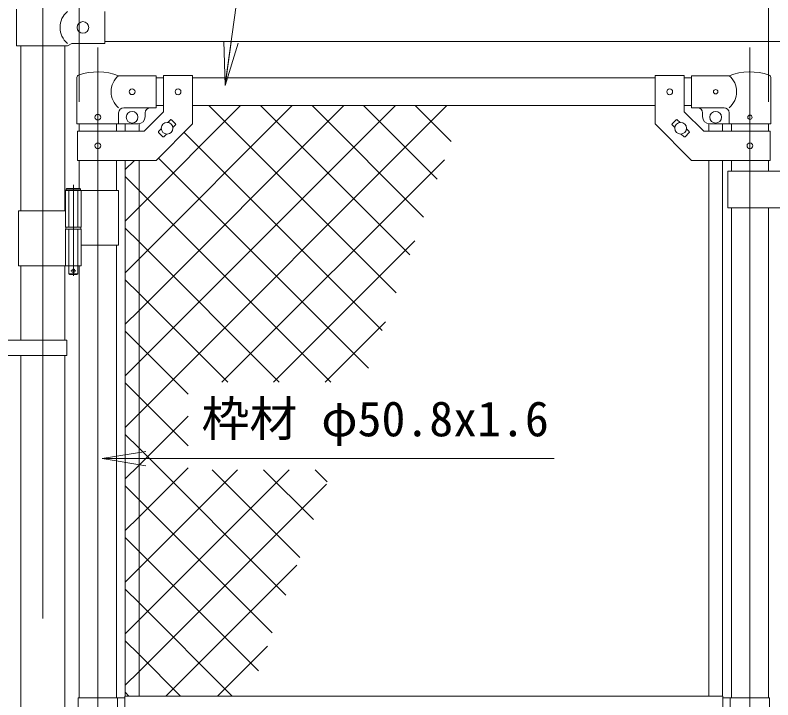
# Model space of a CAD drawing. Units: millimetres, scale not verified. Extents: x -6300 to 6300, y -4455 to 4455.
# Drawn here: x 1065 to 2104, y -109 to 830 of the extents above; entities that cross this region are included whole.
import ezdxf
from ezdxf.enums import TextEntityAlignment as Align

# ---------------------------------------------------------------- set-up
doc = ezdxf.new("R2010")
doc.units = ezdxf.units.MM
doc.header["$LTSCALE"] = 30
doc.linetypes.add('DASHED', pattern=[7.5, 6, -1.5])
doc.linetypes.add('USER1', pattern=[50.8, 31.75, -6.35, 6.35, -6.35])
for name, color, linetype, lineweight in [('0-0_D-STR-TXT', 7, 'Continuous', 9), ('0-3_D-BMK', 2, 'USER1', 13), ('0-4_D-STR1', 1, 'Continuous', 18), ('0-5_D-STR3', 3, 'Continuous', 13), ('0-6_D-STR-DIM', 7, 'Continuous', 9), ('0-7_0', 7, 'Continuous', 9), ('0-B_D-STR2', 7, 'Continuous', 9)]:
    doc.layers.add(name, color=color, linetype=linetype, lineweight=lineweight)
doc.styles.add('ＭＳ ゴシック', font='')
doc.styles.get('ＭＳ ゴシック').set_extended_font_data('MS Gothic')

# ---------------------------------------------------------------- blocks, each defined once
blk = doc.blocks.new('_Open')
at = {"layer": '0-7_0'}
blk.add_line((-30, 5), (0, 0), dxfattribs=at)
blk.add_lwpolyline([(-30, -5), (0, 0), (-30, 0)], dxfattribs=at)

msp = doc.modelspace()

# ---------------------------------------------------------------- linework, layer by layer
at = {"layer": '0-0_D-STR-TXT'}
for points in [[(1944.37, 1130.93), (1408.17, 1130.93), (1353.18, 735.38)], [(1804.43, 221.81), (1383.59, 221.81), (1186.44, 221.81)]]:
    msp.add_lwpolyline(points, dxfattribs=at)
at = {"layer": '0-3_D-BMK'}
for p, q in [((1103.04, 2479.08), (1103.04, -1466.74)), ((1178.44, 785.57), (1178.44, -1052.82)), ((2072.64, 785.57), (2072.64, -1052.82)), ((1144.88, 597.26), (1144.88, 472.37)), ((1148.51, 479.34), (1141.26, 479.34))]:
    msp.add_line(p, q, dxfattribs=at)
at = {"layer": '0-4_D-STR1'}
for p, q in [((3018.04, 793.84), (1188.04, 793.84)), ((1072.79, 787.94), (1072.79, 561.34)), ((1133.29, 787.94), (1133.29, 561.34)), ((1258.44, 743.84), (1268.44, 743.84)), ((1308.44, 743.84), (1942.64, 743.84)), ((1982.64, 743.84), (1992.64, 743.84)), ((1258.44, 705.84), (1268.44, 705.84)), ((1308.44, 705.84), (1942.64, 705.84)), ((1982.64, 705.84), (1992.64, 705.84)), ((1153.04, 680.84), (1153.04, 670.79)), ((1203.84, 680.84), (1203.84, 670.79)), ((2047.24, 680.84), (2047.24, 670.79)), ((2098.04, 680.84), (2098.04, 670.79)), ((1153.04, 630.79), (1153.04, 592.34)), ((1203.84, 630.79), (1203.84, 589.34)), ((2047.24, 630.79), (2047.24, 615.79)), ((2098.04, 630.79), (2098.04, 615.79)), ((2047.24, 565.79), (2047.24, -106.16)), ((2098.04, 565.79), (2098.04, -106.16)), ((1203.84, 514.34), (1203.84, -106.16)), ((1072.79, 486.34), (1072.79, 384.34)), ((1133.29, 486.34), (1133.29, 384.34)), ((1153.04, 486.34), (1153.04, -106.16)), ((1072.79, 363.34), (1072.79, -305.66)), ((1133.29, 363.34), (1133.29, -305.66))]:
    msp.add_line(p, q, dxfattribs=at)
at = {"layer": '0-5_D-STR3'}
for p, q in [((1066.94, 837.94), (1066.94, 787.94)), ((1188.04, 790.94), (1188.04, 834.94)), ((1142.84, 790.94), (1136.84, 787.94)), ((1142.84, 790.94), (1188.04, 790.94)), ((1066.94, 787.94), (1136.84, 787.94)), ((1149.89, 680.84), (1149.89, 744.53)), ((1258.44, 746.84), (1206.99, 746.84)), ((1258.44, 746.84), (1258.44, 702.84)), ((1268.44, 747.04), (1268.44, 697.36)), ((1268.44, 747.04), (1308.44, 747.04)), ((1308.44, 747.04), (1308.44, 680.79)), ((1942.64, 747.04), (1942.64, 680.79)), ((1982.64, 747.04), (1942.64, 747.04)), ((1982.64, 747.04), (1982.64, 697.36)), ((1992.64, 746.84), (2044.09, 746.84)), ((1992.64, 746.84), (1992.64, 702.84)), ((2101.19, 680.84), (2101.19, 744.53)), ((1258.44, 702.84), (1213.99, 702.84)), ((1241.87, 670.79), (1268.44, 697.36)), ((2009.21, 670.79), (1982.64, 697.36)), ((1992.64, 702.84), (2037.09, 702.84)), ((1206.99, 680.84), (1206.99, 695.84)), ((1243.44, 695.84), (1243.44, 690.84)), ((1274.32, 682.74), (1278.04, 686.46)), ((1279.45, 686.46), (1285.11, 680.8)), ((1971.63, 686.46), (1965.97, 680.8)), ((1976.76, 682.74), (1973.04, 686.46)), ((2007.64, 695.84), (2007.64, 690.84)), ((2044.09, 680.84), (2044.09, 695.84)), ((1149.89, 680.84), (1206.99, 680.84)), ((1206.99, 680.84), (1233.44, 680.84)), ((1215.94, 680.84), (1215.94, 670.79)), ((1234.94, 680.84), (1234.94, 670.79)), ((1281.39, 675.67), (1285.11, 679.38)), ((1969.69, 675.67), (1965.97, 679.38)), ((2016.14, 680.84), (2016.14, 670.79)), ((2044.09, 680.84), (2017.64, 680.84)), ((2035.14, 680.84), (2035.14, 670.79)), ((2101.19, 680.84), (2044.09, 680.84)), ((1150.74, 670.79), (1241.87, 670.79)), ((1150.74, 670.79), (1150.74, 630.79)), ((1261.77, 670.19), (1265.49, 673.91)), ((1261.77, 668.78), (1267.43, 663.12)), ((1268.84, 663.12), (1272.56, 666.84)), ((1982.24, 663.12), (1978.52, 666.84)), ((1989.31, 668.78), (1983.65, 663.12)), ((1989.31, 670.19), (1985.59, 673.91)), ((2100.34, 670.79), (2009.21, 670.79)), ((2100.34, 670.79), (2100.34, 630.79)), ((1215.94, 630.79), (1215.94, -103.66)), ((1234.94, 630.79), (1234.94, -103.66)), ((2016.14, 630.79), (2016.14, -103.66)), ((2035.14, 630.79), (2035.14, -103.66)), ((2162.44, 615.79), (2042.44, 615.79)), ((2042.44, 615.79), (2042.44, 565.79)), ((1134.88, 591.34), (1135.88, 592.34)), ((1153.88, 592.34), (1135.88, 592.34)), ((1134.08, 589.34), (1134.08, 539.34)), ((1206.99, 589.34), (1134.08, 589.34)), ((1134.88, 591.34), (1134.88, 589.34)), ((1134.88, 591.34), (1154.88, 591.34)), ((1155.68, 589.34), (1155.68, 539.34)), ((1206.99, 589.34), (1206.99, 514.34)), ((1134.08, 561.34), (1069.74, 561.34)), ((1069.74, 561.34), (1069.74, 486.34)), ((2162.44, 565.79), (2042.44, 565.79)), ((1155.68, 539.34), (1134.08, 539.34)), ((1155.68, 536.34), (1134.08, 536.34)), ((1134.08, 536.34), (1134.08, 486.34)), ((1134.38, 539.34), (1134.38, 536.34)), ((1155.38, 536.34), (1134.38, 536.34)), ((1155.38, 539.34), (1155.38, 536.34)), ((1155.68, 536.34), (1155.68, 486.34)), ((1206.99, 514.34), (1155.79, 514.34)), ((1155.68, 486.34), (1069.74, 486.34)), ((1150.88, 486.34), (1150.88, 475.34)), ((1139.88, 474.34), (1138.88, 475.34)), ((1149.88, 474.34), (1139.88, 474.34)), ((1149.88, 474.34), (1150.88, 475.34)), ((1135.84, 384.34), (1021.04, 384.34)), ((1135.84, 384.34), (1135.84, 363.34)), ((1135.84, 363.34), (1021.04, 363.34)), ((2035.54, -103.66), (1215.54, -103.66)), ((1215.54, -158.66), (1215.54, -103.66)), ((2035.54, -124.66), (2035.54, -103.66)), ((1151.44, -106.16), (1151.44, -156.16)), ((1151.44, -106.16), (1215.54, -106.16)), ((1205.44, -106.16), (1205.44, -156.16)), ((2099.64, -106.16), (2035.54, -106.16)), ((2045.64, -106.16), (2045.64, -124.66)), ((2099.64, -106.16), (2099.64, -124.66))]:
    msp.add_line(p, q, dxfattribs=at)
at = {"layer": '0-5_D-STR3', "linetype": 'DASHED'}
for p, q in [((1138.58, 589.34), (1138.58, 539.34)), ((1151.18, 589.34), (1151.18, 539.34)), ((1138.58, 536.34), (1138.58, 486.34)), ((1151.18, 536.34), (1151.18, 486.34))]:
    msp.add_line(p, q, dxfattribs=at)
at = {"layer": '0-5_D-STR3'}
for points in [[(1150.74, 630.79), (1258.44, 630.79), (1308.44, 680.79)], [(2100.34, 630.79), (1992.64, 630.79), (1942.64, 680.79)], [(1153.88, 592.34), (1154.88, 591.34), (1154.88, 589.34)], [(1138.88, 486.34), (1138.88, 475.34), (1150.88, 475.34)]]:
    msp.add_lwpolyline(points, dxfattribs=at)
for centre, radius in [((1158.04, 812.94), 8), ((1225.44, 724.84), 4), ((1288.44, 724.79), 4), ((1962.64, 724.79), 4), ((2025.64, 724.84), 3), ((1225.44, 689.84), 8), ((2025.64, 689.84), 8), ((1178.44, 689.84), 4), ((2072.64, 689.84), 3), ((1273.44, 674.79), 8), ((1977.64, 674.79), 8), ((1178.44, 650.79), 4), ((2072.64, 650.79), 4), ((1144.88, 479.34), 2.5)]:
    msp.add_circle(centre, radius, dxfattribs=at)
for centre, radius, start, end in [((1155.43, 812.94), 28.8, 130.19176, 229.80824), ((1178.44, 672.11), 80, 69.0916, 109.22051), ((2072.64, 672.11), 80, 70.77949, 110.9084), ((1153.19, 744.53), 3.3, 109.22051, 180), ((1225.19, 724.84), 28.55, 129.59418, 230.40582), ((2025.89, 724.84), 28.55, 309.59418, 50.40582), ((2097.89, 744.53), 3.3, 0, 70.77949), ((1213.99, 695.84), 7, 90, 180), ((1250.44, 695.84), 7, 90, 180), ((2000.64, 695.84), 7, 0, 90), ((2037.09, 695.84), 7, 0, 90), ((1233.44, 690.84), 10, 270, 0), ((1278.74, 685.75), 1, 45, 135), ((1972.34, 685.75), 1, 45, 135), ((2017.64, 690.84), 10, 180, 270), ((1284.4, 680.09), 1, 315, 45), ((1966.68, 680.09), 1, 135, 225), ((1262.48, 669.49), 1, 135, 225), ((1988.6, 669.49), 1, 315, 45), ((1268.14, 663.83), 1, 225, 315), ((1982.94, 663.83), 1, 225, 315)]:
    msp.add_arc(centre, radius, start, end, dxfattribs=at)
at = {"layer": '0-6_D-STR-DIM'}
for p, q in [((1153.04, 710.84), (1153.04, 2723.84)), ((2098.04, 710.84), (2098.04, 2723.84)), ((2098.04, 710.84), (2098.04, 2723.84))]:
    msp.add_line(p, q, dxfattribs=at)
at = {"layer": '0-B_D-STR2'}
for p, q in [((1234.94, 566.47), (1374.31, 705.84)), ((1234.94, 495.75), (1445.02, 705.84)), ((1234.94, 425.04), (1515.74, 705.84)), ((1234.94, 354.33), (1586.45, 705.84)), ((1234.94, 283.62), (1657.16, 705.84)), ((1587.33, 449.35), (1330.83, 705.84)), ((1606.2, 501.19), (1401.54, 705.84)), ((1625.06, 553.03), (1472.25, 705.84)), ((1643.93, 604.87), (1542.97, 705.84)), ((1662.8, 656.71), (1613.68, 705.84)), ((1568.46, 397.5), (1296.81, 669.15)), ((1549.59, 345.66), (1261.45, 633.8)), ((1215.94, 618.18), (1228.55, 630.79)), ((1348.62, 326.59), (1653.68, 631.65)), ((1234.94, 589.6), (1215.94, 608.6)), ((1497.95, 326.59), (1234.94, 589.6)), ((1215.94, 547.47), (1234.94, 566.47)), ((1234.94, 518.89), (1215.94, 537.89)), ((1419.33, 326.59), (1613.22, 520.48)), ((1427.24, 326.59), (1234.94, 518.89)), ((1215.94, 476.75), (1234.94, 495.75)), ((1215.94, 406.04), (1234.94, 425.04)), ((1490.04, 326.59), (1572.75, 409.3)), ((1234.94, 377.47), (1215.94, 396.47)), ((1302.14, 310.27), (1234.94, 377.47)), ((1215.94, 335.33), (1234.94, 354.33)), ((1234.94, 306.76), (1215.94, 325.76)), ((1302.14, 239.56), (1234.94, 306.76)), ((1215.94, 264.62), (1234.94, 283.62)), ((1234.94, 212.91), (1302.14, 280.11)), ((1234.94, 236.05), (1215.94, 255.05)), ((1436.38, 34.61), (1234.94, 236.05)), ((1215.94, 193.91), (1234.94, 212.91)), ((1234.94, 142.2), (1302.14, 209.4)), ((1455.24, 86.45), (1335.11, 206.59)), ((1474.11, 138.29), (1405.82, 206.59)), ((1492.98, 190.14), (1476.53, 206.59)), ((1234.94, 165.34), (1215.94, 184.34)), ((1417.51, -17.23), (1234.94, 165.34)), ((1215.94, 123.2), (1234.94, 142.2)), ((1234.94, 94.62), (1215.94, 113.62)), ((1398.64, -69.07), (1234.94, 94.62)), ((1271.92, -103.66), (1451.36, 75.78)), ((1342.63, -103.66), (1410.89, -35.4)), ((1221.09, -103.66), (1215.94, -98.51))]:
    msp.add_line(p, q, dxfattribs=at)
for points in [[(1356.53, 326.59), (1234.94, 448.18), (1215.94, 467.18)], [(1215.94, 52.49), (1234.94, 71.49), (1370.04, 206.59)], [(1215.94, -18.22), (1234.94, 0.78), (1440.75, 206.59)], [(1215.94, -88.93), (1234.94, -69.93), (1491.82, 186.95)], [(1362.52, -103.66), (1234.94, 23.91), (1215.94, 42.91)], [(1291.81, -103.66), (1234.94, -46.8), (1215.94, -27.8)]]:
    msp.add_lwpolyline(points, dxfattribs=at)

# ---------------------------------------------------------------- block references
at = {"layer": '0-0_D-STR-TXT', "xscale": 2, "yscale": 2}
for p, rotation in [((1352.9, 733.4), 262.08579), ((1184.44, 221.81), 180)]:
    msp.add_blockref('_Open', p, dxfattribs=dict(at, rotation=rotation))

# ---------------------------------------------------------------- texts
at = {"layer": '0-0_D-STR-TXT', "style": 'ＭＳ ゴシック'}
msp.add_text('枠材 φ50.8x1.6', height=48.17, dxfattribs=at).set_placement((1320.67, 237.95), align=Align.BOTTOM_LEFT)

doc.saveas('drawing.dxf')
